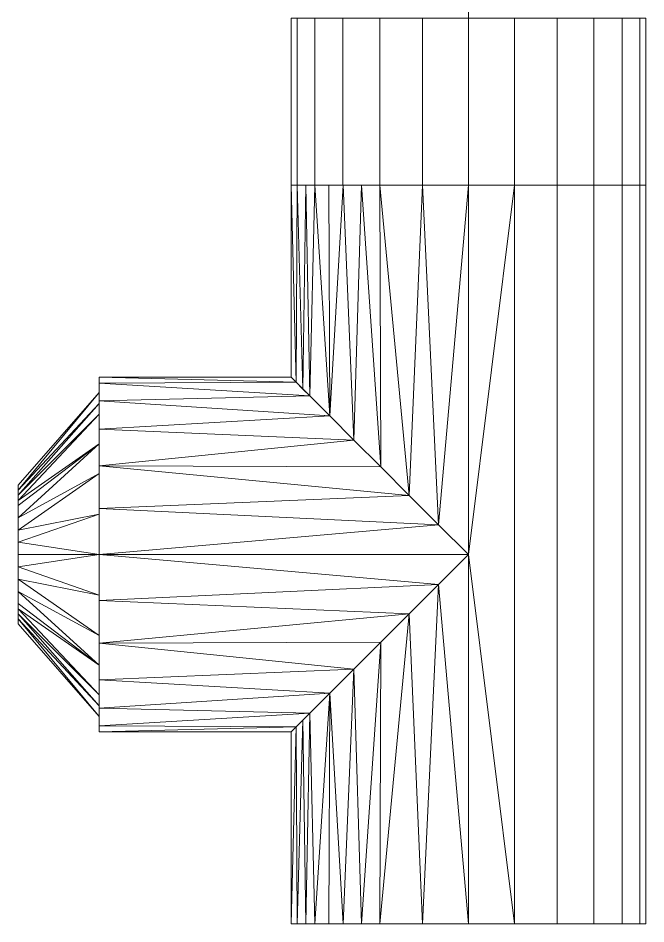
# Model space of a CAD drawing. Header units: inches. Extents: x -3325 to -59, y 5 to 733.
# Drawn here: x -282.65 to -277.56, y 588.67 to 596 of the extents above; entities that cross this region are included whole.
import ezdxf

# ---------------------------------------------------------------- set-up
doc = ezdxf.new("R2010")
doc.units = ezdxf.units.IN
doc.header["$MEASUREMENT"] = 0
doc.layers.add('P-PIPE', color=10, linetype='Continuous', lineweight=9)

# ---------------------------------------------------------------- blocks, each defined once
blk = doc.blocks.new('Tee - Welded - Generic - Standard-1126622-06 - Fifth Level')
at = {"layer": 'P-PIPE'}
mesh = blk.add_polyface(dxfattribs=at)
corners = [(-2.9921, -1.437), (-2.9921, -1.388, 0.3719), (-2.9921, -1.2445, 0.7185), (-2.9921, -1.0161, 1.0161), (-2.9921, -0.7185, 1.2445), (-2.9921, -0.3719, 1.388), (-2.9921, 0, 1.437), (-2.9921, 0.3719, 1.388), (-2.9921, 0.7185, 1.2445), (-2.9921, 1.0161, 1.0161), (-2.9921, 1.2445, 0.7185), (-2.9921, 1.388, 0.3719), (-2.9921, 1.437), (-2.9921, 1.388, -0.3719), (-2.9921, 1.2445, -0.7185), (-2.9921, 1.0161, -1.0161), (-2.9921, 0.7185, -1.2445), (-2.9921, 0.3719, -1.388), (-2.9921, 0, -1.437), (-2.9921, -0.3719, -1.388), (-2.9921, -0.7185, -1.2445), (-2.9921, -1.0161, -1.0161), (-2.9921, -1.2445, -0.7185), (-2.9921, -1.388, -0.3719)]
mesh.append_faces([[corners[k] for k in face] for face in [(10, 7, 8, 9)]], dxfattribs={"vtx0": -1})
mesh.append_faces([[corners[k] for k in face] for face in [(0, 3, 6)]], dxfattribs={"vtx0": -1, "vtx1": -1, "vtx2": -1})
mesh.append_faces([[corners[k] for k in face] for face in [(13, 18, 22, 23)]], dxfattribs={"vtx0": -1, "vtx1": -1, "vtx3": -1})
mesh.append_faces([[corners[k] for k in face] for face in [(18, 21, 22), (13, 23, 0, 12)]], dxfattribs={"vtx0": -1, "vtx2": -1})
mesh.append_faces([[corners[k] for k in face] for face in [(6, 7, 12, 0)]], dxfattribs={"vtx1": -1, "vtx2": -1, "vtx3": -1})
mesh.append_faces([[corners[k] for k in face] for face in [(16, 17, 18, 15), (19, 20, 21, 18)]], dxfattribs={"vtx2": -1})
mesh.append_faces([[corners[k] for k in face] for face in [(13, 14, 15, 18), (10, 11, 12, 7)]], dxfattribs={"vtx2": -1, "vtx3": -1})
mesh.append_faces([[corners[k] for k in face] for face in [(0, 1, 2, 3), (3, 4, 5, 6)]], dxfattribs={"vtx3": -1})
mesh = blk.add_polyface(dxfattribs=at)
corners = [(-2.9921, 1.437), (-2.9921, 1.388, 0.3719), (-2.9921, 1.2445, 0.7185), (-2.9921, 1.0161, 1.0161), (-2.9921, 0.7185, 1.2445), (-2.9921, 0.3719, 1.388), (-2.9921, 0, 1.437), (-2.9921, -0.3719, 1.388), (-2.9921, -0.7185, 1.2445), (-2.9921, -1.0161, 1.0161), (-2.9921, -1.2445, 0.7185), (-2.9921, -1.388, 0.3719), (-2.9921, -1.437), (-1.437, -1.437), (-1.3968, -1.3968, 0.3377), (-1.2856, -1.2856, 0.642), (-1.1233, -1.1233, 0.8962), (-0.9274, -0.9274, 1.0977), (-0.7102, -0.7102, 1.2492), (-0.4797, -0.4797, 1.3546), (-0.2416, -0.2416, 1.4166), (0, 0, 1.437), (0.2416, -0.2416, 1.4166), (0.4797, -0.4797, 1.3546), (0.7102, -0.7102, 1.2492), (0.9274, -0.9274, 1.0977), (1.1233, -1.1233, 0.8962), (1.2856, -1.2856, 0.642), (1.3968, -1.3968, 0.3377), (1.437, -1.437), (2.9921, -1.437), (2.9921, -1.388, 0.3719), (2.9921, -1.2445, 0.7185), (2.9921, -1.0161, 1.0161), (2.9921, -0.7185, 1.2445), (2.9921, -0.3719, 1.388), (2.9921, 0, 1.437), (2.9921, 0.3719, 1.388), (2.9921, 0.7185, 1.2445), (2.9921, 1.0161, 1.0161), (2.9921, 1.2445, 0.7185), (2.9921, 1.388, 0.3719), (2.9921, 1.437), (-2.9921, -0.8673, 1.1303), (-2.9921, -1.1303, 0.8673), (-2.9921, -1.3163, 0.5452), (2.9921, -1.3163, 0.5452), (2.9921, -1.1303, 0.8673), (2.9921, -0.8673, 1.1303), (1.3412, -1.3412, 0.4898), (-1.3412, -1.3412, 0.4898)]
mesh.append_faces([[corners[k] for k in face] for face in [(14, 12, 13)]], dxfattribs={"vtx0": -1})
mesh.append_faces([[corners[k] for k in face] for face in [(34, 24, 48), (33, 26, 47), (26, 33, 25), (11, 50, 45), (15, 45, 50), (12, 14, 11), (9, 17, 43), (16, 10, 15), (24, 34, 23), (22, 36, 21), (20, 7, 19), (7, 20, 6), (18, 43, 17)]], dxfattribs={"vtx0": -1, "vtx1": -1})
mesh.append_faces([[corners[k] for k in face] for face in [(32, 26, 27), (25, 33, 48), (11, 14, 50), (18, 8, 43), (16, 44, 10), (46, 27, 49), (48, 24, 25), (31, 49, 28), (16, 9, 44), (23, 34, 35), (15, 10, 45), (21, 5, 6), (26, 32, 47)]], dxfattribs={"vtx0": -1, "vtx2": -1})
mesh.append_faces([[corners[k] for k in face] for face in [(21, 36, 37, 5)]], dxfattribs={"vtx0": -1, "vtx2": -1, "vtx3": -1})
mesh.append_faces([[corners[k] for k in face] for face in [(30, 31, 28), (31, 46, 49), (46, 32, 27), (16, 17, 9), (18, 19, 8), (35, 36, 22), (22, 23, 35), (20, 21, 6), (7, 8, 19)]], dxfattribs={"vtx1": -1, "vtx2": -1})
mesh.append_faces([[corners[k] for k in face] for face in [(39, 40, 2, 3), (40, 41, 1, 2), (37, 38, 4, 5), (38, 39, 3, 4)]], dxfattribs={"vtx1": -1, "vtx3": -1})
mesh.append_faces([[corners[k] for k in face] for face in [(28, 29, 30)]], dxfattribs={"vtx2": -1})
mesh.append_faces([[corners[k] for k in face] for face in [(41, 42, 0, 1)]], dxfattribs={"vtx3": -1})
mesh = blk.add_polyface(dxfattribs=at)
corners = [(-2.9921, -1.437), (-2.9921, -1.388, -0.3719), (-2.9921, -1.2445, -0.7185), (-2.9921, -1.0161, -1.0161), (-2.9921, -0.7185, -1.2445), (-2.9921, -0.3719, -1.388), (-2.9921, 0, -1.437), (-2.9921, 0.3719, -1.388), (-2.9921, 0.7185, -1.2445), (-2.9921, 1.0161, -1.0161), (-2.9921, 1.2445, -0.7185), (-2.9921, 1.388, -0.3719), (-2.9921, 1.437), (2.9921, 1.437), (2.9921, 1.388, -0.3719), (2.9921, 1.2445, -0.7185), (2.9921, 1.0161, -1.0161), (2.9921, 0.7185, -1.2445), (2.9921, 0.3719, -1.388), (2.9921, 0, -1.437), (2.9921, -0.3719, -1.388), (2.9921, -0.7185, -1.2445), (2.9921, -1.0161, -1.0161), (2.9921, -1.2445, -0.7185), (2.9921, -1.388, -0.3719), (2.9921, -1.437), (1.437, -1.437), (1.3968, -1.3968, -0.3377), (1.2856, -1.2856, -0.642), (1.1233, -1.1233, -0.8962), (0.9274, -0.9274, -1.0977), (0.7102, -0.7102, -1.2492), (0.4797, -0.4797, -1.3546), (0.2416, -0.2416, -1.4166), (0, 0, -1.437), (-0.2416, -0.2416, -1.4166), (-0.4797, -0.4797, -1.3546), (-0.7102, -0.7102, -1.2492), (-0.9274, -0.9274, -1.0977), (-1.1233, -1.1233, -0.8962), (-1.2856, -1.2856, -0.642), (-1.3968, -1.3968, -0.3377), (-1.437, -1.437), (-2.9921, -1.3163, -0.5452), (-2.9921, -1.1303, -0.8673), (-2.9921, -0.8673, -1.1303), (2.9921, -0.8673, -1.1303), (2.9921, -1.1303, -0.8673), (2.9921, -1.3163, -0.5452), (-1.3412, -1.3412, -0.4898), (1.3412, -1.3412, -0.4898)]
mesh.append_faces([[corners[k] for k in face] for face in [(33, 20, 32), (6, 35, 5), (31, 46, 30), (28, 48, 50), (38, 45, 37), (24, 50, 48), (3, 39, 44), (37, 4, 36), (1, 41, 0), (40, 2, 39)]], dxfattribs={"vtx0": -1, "vtx1": -1})
mesh.append_faces([[corners[k] for k in face] for face in [(11, 14, 15, 10), (38, 3, 45), (19, 33, 34), (1, 49, 41), (39, 2, 44), (36, 4, 5), (43, 40, 49), (31, 21, 46), (21, 31, 32), (24, 27, 50), (27, 24, 25), (23, 28, 29), (3, 38, 39), (28, 23, 48), (40, 43, 2), (29, 22, 47)]], dxfattribs={"vtx0": -1, "vtx2": -1})
mesh.append_faces([[corners[k] for k in face] for face in [(34, 6, 7, 18)]], dxfattribs={"vtx0": -1, "vtx2": -1, "vtx3": -1})
mesh.append_faces([[corners[k] for k in face] for face in [(26, 27, 25)]], dxfattribs={"vtx1": -1})
mesh.append_faces([[corners[k] for k in face] for face in [(19, 20, 33), (18, 19, 34), (20, 21, 32), (35, 36, 5), (34, 35, 6), (46, 22, 30), (29, 30, 22), (47, 23, 29), (45, 4, 37), (1, 43, 49)]], dxfattribs={"vtx1": -1, "vtx2": -1})
mesh.append_faces([[corners[k] for k in face] for face in [(15, 16, 9, 10), (16, 17, 8, 9), (17, 18, 7, 8)]], dxfattribs={"vtx1": -1, "vtx3": -1})
mesh.append_faces([[corners[k] for k in face] for face in [(12, 13, 14, 11), (41, 42, 0)]], dxfattribs={"vtx2": -1})
mesh = blk.add_polyface(dxfattribs=at)
corners = [(2.9921, -1.437), (2.9921, -1.388, -0.3719), (2.9921, -1.2445, -0.7185), (2.9921, -1.0161, -1.0161), (2.9921, -0.7185, -1.2445), (2.9921, -0.3719, -1.388), (2.9921, 0, -1.437), (2.9921, 0.3719, -1.388), (2.9921, 0.7185, -1.2445), (2.9921, 1.0161, -1.0161), (2.9921, 1.2445, -0.7185), (2.9921, 1.388, -0.3719), (2.9921, 1.437), (2.9921, 1.388, 0.3719), (2.9921, 1.2445, 0.7185), (2.9921, 1.0161, 1.0161), (2.9921, 0.7185, 1.2445), (2.9921, 0.3719, 1.388), (2.9921, 0, 1.437), (2.9921, -0.3719, 1.388), (2.9921, -0.7185, 1.2445), (2.9921, -1.0161, 1.0161), (2.9921, -1.2445, 0.7185), (2.9921, -1.388, 0.3719)]
mesh.append_faces([[corners[k] for k in face] for face in [(16, 14, 15)]], dxfattribs={"vtx0": -1})
mesh.append_faces([[corners[k] for k in face] for face in [(3, 6, 2)]], dxfattribs={"vtx0": -1, "vtx1": -1})
mesh.append_faces([[corners[k] for k in face] for face in [(18, 21, 11)]], dxfattribs={"vtx0": -1, "vtx1": -1, "vtx2": -1})
mesh.append_faces([[corners[k] for k in face] for face in [(6, 9, 21, 2), (18, 11, 14, 16)]], dxfattribs={"vtx0": -1, "vtx1": -1, "vtx2": -1, "vtx3": -1})
mesh.append_faces([[corners[k] for k in face] for face in [(21, 0, 1, 2)]], dxfattribs={"vtx0": -1, "vtx3": -1})
mesh.append_faces([[corners[k] for k in face] for face in [(17, 18, 16)]], dxfattribs={"vtx1": -1})
mesh.append_faces([[corners[k] for k in face] for face in [(12, 13, 14, 11), (22, 23, 0, 21), (19, 20, 21, 18)]], dxfattribs={"vtx2": -1})
mesh.append_faces([[corners[k] for k in face] for face in [(9, 10, 11, 21)]], dxfattribs={"vtx2": -1, "vtx3": -1})
mesh.append_faces([[corners[k] for k in face] for face in [(6, 7, 8, 9), (3, 4, 5, 6)]], dxfattribs={"vtx3": -1})
mesh = blk.add_polyface(dxfattribs=at)
corners = [(-1.437, -2.9921), (-1.388, -2.9921, 0.3719), (-1.2445, -2.9921, 0.7185), (-1.0161, -2.9921, 1.0161), (-0.7185, -2.9921, 1.2445), (-0.3719, -2.9921, 1.388), (0, -2.9921, 1.437), (0.3719, -2.9921, 1.388), (0.7185, -2.9921, 1.2445), (1.0161, -2.9921, 1.0161), (1.2445, -2.9921, 0.7185), (1.388, -2.9921, 0.3719), (1.437, -2.9921), (1.437, -1.437), (1.3968, -1.3968, 0.3377), (1.2856, -1.2856, 0.642), (1.1233, -1.1233, 0.8962), (0.9274, -0.9274, 1.0977), (0.7102, -0.7102, 1.2492), (0.4797, -0.4797, 1.3546), (0.2416, -0.2416, 1.4166), (0, 0, 1.437), (-0.2416, -0.2416, 1.4166), (-0.4797, -0.4797, 1.3546), (-0.7102, -0.7102, 1.2492), (-0.9274, -0.9274, 1.0977), (-1.1233, -1.1233, 0.8962), (-1.2856, -1.2856, 0.642), (-1.3968, -1.3968, 0.3377), (-1.437, -1.437)]
mesh.append_faces([[corners[k] for k in face] for face in [(1, 28, 0), (27, 2, 26), (23, 5, 22), (25, 4, 24), (8, 19, 7), (17, 9, 16)]], dxfattribs={"vtx0": -1, "vtx1": -1})
mesh.append_faces([[corners[k] for k in face] for face in [(26, 2, 3), (27, 1, 2), (23, 4, 5), (6, 21, 22), (22, 5, 6), (20, 6, 7), (16, 9, 10), (17, 8, 9), (14, 11, 12), (6, 20, 21)]], dxfattribs={"vtx0": -1, "vtx2": -1})
mesh.append_faces([[corners[k] for k in face] for face in [(13, 14, 12)]], dxfattribs={"vtx1": -1})
mesh.append_faces([[corners[k] for k in face] for face in [(3, 4, 25), (27, 28, 1), (25, 26, 3), (23, 24, 4), (10, 11, 15), (17, 18, 8), (19, 20, 7), (18, 19, 8), (15, 16, 10), (14, 15, 11)]], dxfattribs={"vtx1": -1, "vtx2": -1})
mesh.append_faces([[corners[k] for k in face] for face in [(28, 29, 0)]], dxfattribs={"vtx2": -1})
mesh = blk.add_polyface(dxfattribs=at)
corners = [(1.437, -2.9921), (1.388, -2.9921, -0.3719), (1.2445, -2.9921, -0.7185), (1.0161, -2.9921, -1.0161), (0.7185, -2.9921, -1.2445), (0.3719, -2.9921, -1.388), (0, -2.9921, -1.437), (-0.3719, -2.9921, -1.388), (-0.7185, -2.9921, -1.2445), (-1.0161, -2.9921, -1.0161), (-1.2445, -2.9921, -0.7185), (-1.388, -2.9921, -0.3719), (-1.437, -2.9921), (-1.437, -1.437), (-1.3968, -1.3968, -0.3377), (-1.2856, -1.2856, -0.642), (-1.1233, -1.1233, -0.8962), (-0.9274, -0.9274, -1.0977), (-0.7102, -0.7102, -1.2492), (-0.4797, -0.4797, -1.3546), (-0.2416, -0.2416, -1.4166), (0, 0, -1.437), (0.2416, -0.2416, -1.4166), (0.4797, -0.4797, -1.3546), (0.7102, -0.7102, -1.2492), (0.9274, -0.9274, -1.0977), (1.1233, -1.1233, -0.8962), (1.2856, -1.2856, -0.642), (1.3968, -1.3968, -0.3377), (1.437, -1.437)]
mesh.append_faces([[corners[k] for k in face] for face in [(1, 28, 0), (3, 26, 2), (27, 2, 26), (23, 5, 22), (25, 4, 24), (8, 19, 7), (17, 9, 16)]], dxfattribs={"vtx0": -1, "vtx1": -1})
mesh.append_faces([[corners[k] for k in face] for face in [(27, 1, 2), (23, 4, 5), (6, 21, 22), (22, 5, 6), (20, 6, 7), (16, 9, 10), (17, 8, 9), (14, 11, 12), (6, 20, 21)]], dxfattribs={"vtx0": -1, "vtx2": -1})
mesh.append_faces([[corners[k] for k in face] for face in [(29, 0, 28), (13, 14, 12)]], dxfattribs={"vtx1": -1})
mesh.append_faces([[corners[k] for k in face] for face in [(3, 4, 25), (27, 28, 1), (25, 26, 3), (23, 24, 4), (10, 11, 15), (17, 18, 8), (19, 20, 7), (18, 19, 8), (15, 16, 10), (14, 15, 11)]], dxfattribs={"vtx1": -1, "vtx2": -1})
mesh = blk.add_polyface(dxfattribs=at)
corners = [(-1.437, -2.9921), (-1.388, -2.9921, -0.3719), (-1.2445, -2.9921, -0.7185), (-1.0161, -2.9921, -1.0161), (-0.7185, -2.9921, -1.2445), (-0.3719, -2.9921, -1.388), (0, -2.9921, -1.437), (0.3719, -2.9921, -1.388), (0.7185, -2.9921, -1.2445), (1.0161, -2.9921, -1.0161), (1.2445, -2.9921, -0.7185), (1.388, -2.9921, -0.3719), (1.437, -2.9921), (1.388, -2.9921, 0.3719), (1.2445, -2.9921, 0.7185), (1.0161, -2.9921, 1.0161), (0.7185, -2.9921, 1.2445), (0.3719, -2.9921, 1.388), (0, -2.9921, 1.437), (-0.3719, -2.9921, 1.388), (-0.7185, -2.9921, 1.2445), (-1.0161, -2.9921, 1.0161), (-1.2445, -2.9921, 0.7185), (-1.388, -2.9921, 0.3719)]
mesh.append_faces([[corners[k] for k in face] for face in [(0, 22, 23)]], dxfattribs={"vtx0": -1})
mesh.append_faces([[corners[k] for k in face] for face in [(3, 6, 2), (16, 18, 14, 15)]], dxfattribs={"vtx0": -1, "vtx1": -1})
mesh.append_faces([[corners[k] for k in face] for face in [(2, 6, 9, 11)]], dxfattribs={"vtx0": -1, "vtx1": -1, "vtx2": -1, "vtx3": -1})
mesh.append_faces([[corners[k] for k in face] for face in [(0, 14, 21, 22)]], dxfattribs={"vtx0": -1, "vtx1": -1, "vtx3": -1})
mesh.append_faces([[corners[k] for k in face] for face in [(2, 11, 12)]], dxfattribs={"vtx0": -1, "vtx2": -1})
mesh.append_faces([[corners[k] for k in face] for face in [(17, 18, 16)]], dxfattribs={"vtx1": -1})
mesh.append_faces([[corners[k] for k in face] for face in [(18, 19, 14)]], dxfattribs={"vtx1": -1, "vtx2": -1})
mesh.append_faces([[corners[k] for k in face] for face in [(9, 10, 11)]], dxfattribs={"vtx2": -1})
mesh.append_faces([[corners[k] for k in face] for face in [(0, 1, 2, 14), (12, 13, 14, 2), (19, 20, 21, 14)]], dxfattribs={"vtx2": -1, "vtx3": -1})
mesh.append_faces([[corners[k] for k in face] for face in [(6, 7, 8, 9), (3, 4, 5, 6)]], dxfattribs={"vtx3": -1})
blk = doc.blocks.new('Transition - Generic - Plumbing-CW-1127470-06 - Fifth Level')
at = {"layer": 'P-PIPE'}
mesh = blk.add_polyface(dxfattribs=at)
corners = [(0, -1.3125), (0, -1.1367, 0.6562), (0, -0.6562, 1.1367), (0, 0, 1.3125), (0, 0.6562, 1.1367), (0, 1.1367, 0.6562), (0, 1.3125), (0, 1.1367, -0.6562), (0, 0.6562, -1.1367), (0, 0, -1.3125), (0, -0.6562, -1.1367), (0, -1.1367, -0.6562)]
mesh.append_faces([[corners[k] for k in face] for face in [(0, 10, 11)]], dxfattribs={"vtx0": -1})
mesh.append_faces([[corners[k] for k in face] for face in [(0, 5, 9, 10)]], dxfattribs={"vtx0": -1, "vtx1": -1, "vtx3": -1})
mesh.append_faces([[corners[k] for k in face] for face in [(5, 7, 8, 9)]], dxfattribs={"vtx0": -1, "vtx3": -1})
mesh.append_faces([[corners[k] for k in face] for face in [(5, 6, 7)]], dxfattribs={"vtx2": -1})
mesh.append_faces([[corners[k] for k in face] for face in [(3, 4, 5, 0)]], dxfattribs={"vtx2": -1, "vtx3": -1})
mesh.append_faces([[corners[k] for k in face] for face in [(0, 1, 2, 3)]], dxfattribs={"vtx3": -1})
mesh = blk.add_polyface(dxfattribs=at)
corners = [(0, -1.3125), (0, -1.1367, -0.6562), (0, -0.6562, -1.1367), (0, 0, -1.3125), (0, 0.6562, -1.1367), (0, 1.1367, -0.6562), (0, 1.3125), (0.6562, 0.5625), (0.6562, 0.3977, -0.3977), (0.6562, 0, -0.5625), (0.6562, -0.3977, -0.3977), (0.6562, -0.5625), (0.6562, 0.4801, -0.1989), (0.6562, 0.1989, -0.4801), (0.6562, -0.1989, -0.4801), (0.6562, -0.4801, -0.1989), (0, 0.3281, -1.2246), (0.6562, 0.0994, -0.5213), (0.6562, 0.4389, -0.2983), (0, 1.2246, -0.3281), (0.6562, 0.5213, -0.0994), (0, -0.3281, -1.2246), (0.6562, -0.2983, -0.4389), (0, -1.2246, -0.3281), (0.6562, -0.5213, -0.0994), (0.6562, -0.4389, -0.2983), (0.6562, 0.2983, -0.4389), (0.6562, -0.0994, -0.5213), (0, -0.8965, -0.8965), (0, 0.8965, -0.8965)]
mesh.append_faces([[corners[k] for k in face] for face in [(0, 24, 11)]], dxfattribs={"vtx0": -1})
mesh.append_faces([[corners[k] for k in face] for face in [(27, 3, 9), (28, 25, 1), (3, 27, 21), (25, 28, 10), (4, 13, 16), (29, 26, 4), (26, 29, 8), (5, 18, 29), (6, 20, 19), (1, 15, 23), (2, 22, 28)]], dxfattribs={"vtx0": -1, "vtx1": -1})
mesh.append_faces([[corners[k] for k in face] for face in [(5, 12, 18), (2, 14, 22), (3, 17, 9), (12, 5, 19), (19, 20, 12), (23, 15, 24), (24, 0, 23), (16, 13, 17), (14, 2, 21)]], dxfattribs={"vtx0": -1, "vtx2": -1})
mesh.append_faces([[corners[k] for k in face] for face in [(7, 20, 6)]], dxfattribs={"vtx1": -1})
mesh.append_faces([[corners[k] for k in face] for face in [(18, 8, 29), (3, 16, 17), (22, 10, 28), (25, 15, 1), (26, 13, 4), (27, 14, 21)]], dxfattribs={"vtx1": -1, "vtx2": -1})
mesh = blk.add_polyface(dxfattribs=at)
corners = [(0, 1.3125), (0, 1.1367, 0.6562), (0, 0.6562, 1.1367), (0, 0, 1.3125), (0, -0.6562, 1.1367), (0, -1.1367, 0.6562), (0, -1.3125), (0.6562, -0.5625), (0.6562, -0.3977, 0.3977), (0.6562, 0, 0.5625), (0.6562, 0.3977, 0.3977), (0.6562, 0.5625), (0.6562, -0.4801, 0.1989), (0.6562, -0.1989, 0.4801), (0.6562, 0.1989, 0.4801), (0.6562, 0.4801, 0.1989), (0, -0.3281, 1.2246), (0.6562, -0.0994, 0.5213), (0.6562, -0.4389, 0.2983), (0, -1.2246, 0.3281), (0.6562, -0.5213, 0.0994), (0, 0.3281, 1.2246), (0.6562, 0.2983, 0.4389), (0, 1.2246, 0.3281), (0.6562, 0.5213, 0.0994), (0.6562, 0.4389, 0.2983), (0.6562, -0.2983, 0.4389), (0.6562, 0.0994, 0.5213), (0, 0.8965, 0.8965), (0, -0.8965, 0.8965)]
mesh.append_faces([[corners[k] for k in face] for face in [(0, 24, 11)]], dxfattribs={"vtx0": -1})
mesh.append_faces([[corners[k] for k in face] for face in [(27, 3, 9), (28, 25, 1), (3, 27, 21), (25, 28, 10), (4, 13, 16), (29, 26, 4), (26, 29, 8), (5, 18, 29), (6, 20, 19), (1, 15, 23), (2, 22, 28)]], dxfattribs={"vtx0": -1, "vtx1": -1})
mesh.append_faces([[corners[k] for k in face] for face in [(5, 12, 18), (2, 14, 22), (3, 17, 9), (12, 5, 19), (19, 20, 12), (23, 15, 24), (24, 0, 23), (16, 13, 17), (14, 2, 21)]], dxfattribs={"vtx0": -1, "vtx2": -1})
mesh.append_faces([[corners[k] for k in face] for face in [(7, 20, 6)]], dxfattribs={"vtx1": -1})
mesh.append_faces([[corners[k] for k in face] for face in [(18, 8, 29), (3, 16, 17), (22, 10, 28), (25, 15, 1), (26, 13, 4), (27, 14, 21)]], dxfattribs={"vtx1": -1, "vtx2": -1})
mesh = blk.add_polyface(dxfattribs=at)
corners = [(0.6562, -0.5625), (0.6562, -0.3977, -0.3977), (0.6562, 0, -0.5625), (0.6562, 0.3977, -0.3977), (0.6562, 0.5625), (0.6562, 0.3977, 0.3977), (0.6562, 0, 0.5625), (0.6562, -0.3977, 0.3977)]
mesh.append_faces([[corners[k] for k in face] for face in [(2, 4, 7, 1)]], dxfattribs={"vtx0": -1, "vtx1": -1, "vtx2": -1})
mesh.append_faces([[corners[k] for k in face] for face in [(3, 4, 2)]], dxfattribs={"vtx1": -1})
mesh.append_faces([[corners[k] for k in face] for face in [(5, 6, 7, 4), (7, 0, 1)]], dxfattribs={"vtx2": -1})

msp = doc.modelspace()

# ---------------------------------------------------------------- linework, layer by layer
at = {"layer": 'P-PIPE', "color": 1}
for p, q in [((-279, 596.0041, 1076), (-279, 594.6502, 1076)), ((-279, 596.0041, 1076), (-279, 594.6502, 1076)), ((-279, 588.6659, 1076), (-279, 594.6502, 1076)), ((-281.9921, 591.658, 1076), (-282.6484, 591.658, 1076)), ((-281.9921, 591.658, 1076), (-279, 591.658, 1076))]:
    msp.add_line(p, q, dxfattribs=at)
msp.add_arc((-281.5197, 596.0041, 1076), 2.5197, 0, 90, dxfattribs=at)

# ---------------------------------------------------------------- block references
at = {"layer": 'P-PIPE', "color": 1, "extrusion": (0, 0, -1), "rotation": 90}
msp.add_blockref('Tee - Welded - Generic - Standard-1126622-06 - Fifth Level', (279, 591.658, -1076), dxfattribs=at)
at = {"layer": 'P-PIPE', "color": 1, "rotation": 180}
msp.add_blockref('Transition - Generic - Plumbing-CW-1127470-06 - Fifth Level', (-281.9921, 591.658, 1076), dxfattribs=at)

# ---------------------------------------------------------------- meshes
at = {"layer": 'P-PIPE', "color": 1}
mesh = msp.add_polyface(dxfattribs=at)
corners = [(-280.4375, 596.0041, 1076), (-280.3885, 596.0041, 1076.372), (-280.2449, 596.0041, 1076.7188), (-280.0165, 596.0041, 1077.0165), (-279.7188, 596.0041, 1077.2449), (-279.372, 596.0041, 1077.3885), (-279, 596.0041, 1077.4375), (-278.628, 596.0041, 1077.3885), (-278.2812, 596.0041, 1077.2449), (-277.9835, 596.0041, 1077.0165), (-277.7551, 596.0041, 1076.7188), (-277.6115, 596.0041, 1076.372), (-277.5625, 596.0041, 1076), (-277.6115, 596.0041, 1075.628), (-277.7551, 596.0041, 1075.2813), (-277.9835, 596.0041, 1074.9836), (-278.2812, 596.0041, 1074.7551), (-278.628, 596.0041, 1074.6115), (-279, 596.0041, 1074.5625), (-279.372, 596.0041, 1074.6115), (-279.7188, 596.0041, 1074.7551), (-280.0165, 596.0041, 1074.9836), (-280.2449, 596.0041, 1075.2813), (-280.3885, 596.0041, 1075.628)]
mesh.append_faces([[corners[k] for k in face] for face in [(13, 10, 11, 12), (16, 13, 14, 15)]], dxfattribs={"vtx0": -1, "color": 1})
mesh.append_faces([[corners[k] for k in face] for face in [(7, 19, 5, 6), (10, 16, 8, 9), (17, 8, 16), (23, 2, 22)]], dxfattribs={"vtx0": -1, "vtx1": -1, "color": 1})
mesh.append_faces([[corners[k] for k in face] for face in [(16, 10, 13)]], dxfattribs={"vtx0": -1, "vtx1": -1, "vtx2": -1, "color": 1})
mesh.append_faces([[corners[k] for k in face] for face in [(1, 2, 23, 0), (21, 22, 20), (18, 19, 17)]], dxfattribs={"vtx1": -1, "color": 1})
mesh.append_faces([[corners[k] for k in face] for face in [(19, 20, 5)]], dxfattribs={"vtx1": -1, "vtx2": -1, "color": 1})
mesh.append_faces([[corners[k] for k in face] for face in [(4, 5, 20, 22), (7, 8, 17, 19)]], dxfattribs={"vtx1": -1, "vtx2": -1, "vtx3": -1, "color": 1})
mesh.append_faces([[corners[k] for k in face] for face in [(2, 3, 4, 22)]], dxfattribs={"vtx2": -1, "vtx3": -1, "color": 1})
mesh = msp.add_polyface(dxfattribs=at)
corners = [(-279, 596.0041, 1077.4375), (-279.372, 596.0041, 1077.3885), (-279.7188, 596.0041, 1077.2449), (-280.0165, 596.0041, 1077.0165), (-280.2449, 596.0041, 1076.7188), (-280.3885, 596.0041, 1076.372), (-280.4375, 596.0041, 1076), (-280.4375, 594.6502, 1076), (-280.3885, 594.6502, 1076.372), (-280.2449, 594.6502, 1076.7188), (-280.0165, 594.6502, 1077.0165), (-279.7188, 594.6502, 1077.2449), (-279.372, 594.6502, 1077.3885), (-279, 594.6502, 1077.4375)]
mesh.append_faces([[corners[k] for k in face] for face in [(5, 8, 9, 4), (10, 3, 4, 9), (11, 2, 3, 10)]], dxfattribs={"vtx0": -1, "vtx2": -1, "color": 1})
mesh.append_faces([[corners[k] for k in face] for face in [(11, 12, 1, 2)]], dxfattribs={"vtx1": -1, "vtx3": -1, "color": 1})
mesh.append_faces([[corners[k] for k in face] for face in [(6, 7, 8, 5)]], dxfattribs={"vtx2": -1, "color": 1})
mesh.append_faces([[corners[k] for k in face] for face in [(12, 13, 0, 1)]], dxfattribs={"vtx3": -1, "color": 1})
mesh = msp.add_polyface(dxfattribs=at)
corners = [(-280.4375, 596.0041, 1076), (-280.3885, 596.0041, 1075.628), (-280.2449, 596.0041, 1075.2813), (-280.0165, 596.0041, 1074.9836), (-279.7188, 596.0041, 1074.7551), (-279.372, 596.0041, 1074.6115), (-279, 596.0041, 1074.5625), (-279, 594.6502, 1074.5625), (-279.372, 594.6502, 1074.6115), (-279.7188, 594.6502, 1074.7551), (-280.0165, 594.6502, 1074.9836), (-280.2449, 594.6502, 1075.2813), (-280.3885, 594.6502, 1075.628), (-280.4375, 594.6502, 1076)]
mesh.append_faces([[corners[k] for k in face] for face in [(5, 8, 9, 4), (10, 3, 4, 9), (2, 11, 12, 1), (11, 2, 3, 10)]], dxfattribs={"vtx0": -1, "vtx2": -1, "color": 1})
mesh.append_faces([[corners[k] for k in face] for face in [(6, 7, 8, 5)]], dxfattribs={"vtx2": -1, "color": 1})
mesh.append_faces([[corners[k] for k in face] for face in [(12, 13, 0, 1)]], dxfattribs={"vtx3": -1, "color": 1})
mesh = msp.add_polyface(dxfattribs=at)
corners = [(-277.5625, 596.0041, 1076), (-277.6115, 596.0041, 1076.372), (-277.7551, 596.0041, 1076.7188), (-277.9835, 596.0041, 1077.0165), (-278.2812, 596.0041, 1077.2449), (-278.628, 596.0041, 1077.3885), (-279, 596.0041, 1077.4375), (-279, 594.6502, 1077.4375), (-278.628, 594.6502, 1077.3885), (-278.2812, 594.6502, 1077.2449), (-277.9835, 594.6502, 1077.0165), (-277.7551, 594.6502, 1076.7188), (-277.6115, 594.6502, 1076.372), (-277.5625, 594.6502, 1076)]
mesh.append_faces([[corners[k] for k in face] for face in [(5, 8, 9, 4), (10, 3, 4, 9)]], dxfattribs={"vtx0": -1, "vtx2": -1, "color": 1})
mesh.append_faces([[corners[k] for k in face] for face in [(11, 12, 1, 2), (2, 3, 10, 11)]], dxfattribs={"vtx1": -1, "vtx3": -1, "color": 1})
mesh.append_faces([[corners[k] for k in face] for face in [(6, 7, 8, 5)]], dxfattribs={"vtx2": -1, "color": 1})
mesh.append_faces([[corners[k] for k in face] for face in [(12, 13, 0, 1)]], dxfattribs={"vtx3": -1, "color": 1})
mesh = msp.add_polyface(dxfattribs=at)
corners = [(-279, 596.0041, 1074.5625), (-278.628, 596.0041, 1074.6115), (-278.2812, 596.0041, 1074.7551), (-277.9835, 596.0041, 1074.9836), (-277.7551, 596.0041, 1075.2813), (-277.6115, 596.0041, 1075.628), (-277.5625, 596.0041, 1076), (-277.5625, 594.6502, 1076), (-277.6115, 594.6502, 1075.628), (-277.7551, 594.6502, 1075.2813), (-277.9835, 594.6502, 1074.9836), (-278.2812, 594.6502, 1074.7551), (-278.628, 594.6502, 1074.6115), (-279, 594.6502, 1074.5625)]
mesh.append_faces([[corners[k] for k in face] for face in [(5, 8, 9, 4), (10, 3, 4, 9), (2, 11, 12, 1)]], dxfattribs={"vtx0": -1, "vtx2": -1, "color": 1})
mesh.append_faces([[corners[k] for k in face] for face in [(2, 3, 10, 11)]], dxfattribs={"vtx1": -1, "vtx3": -1, "color": 1})
mesh.append_faces([[corners[k] for k in face] for face in [(6, 7, 8, 5)]], dxfattribs={"vtx2": -1, "color": 1})
mesh.append_faces([[corners[k] for k in face] for face in [(12, 13, 0, 1)]], dxfattribs={"vtx3": -1, "color": 1})
mesh = msp.add_polyface(dxfattribs=at)
corners = [(-280.4375, 594.6502, 1076), (-280.3885, 594.6502, 1075.628), (-280.2449, 594.6502, 1075.2813), (-280.0165, 594.6502, 1074.9836), (-279.7188, 594.6502, 1074.7551), (-279.372, 594.6502, 1074.6115), (-279, 594.6502, 1074.5625), (-278.628, 594.6502, 1074.6115), (-278.2812, 594.6502, 1074.7551), (-277.9835, 594.6502, 1074.9836), (-277.7551, 594.6502, 1075.2813), (-277.6115, 594.6502, 1075.628), (-277.5625, 594.6502, 1076), (-277.6115, 594.6502, 1076.372), (-277.7551, 594.6502, 1076.7188), (-277.9835, 594.6502, 1077.0165), (-278.2812, 594.6502, 1077.2449), (-278.628, 594.6502, 1077.3885), (-279, 594.6502, 1077.4375), (-279.372, 594.6502, 1077.3885), (-279.7188, 594.6502, 1077.2449), (-280.0165, 594.6502, 1077.0165), (-280.2449, 594.6502, 1076.7188), (-280.3885, 594.6502, 1076.372)]
mesh.append_faces([[corners[k] for k in face] for face in [(1, 22, 23, 0), (4, 2, 3), (7, 5, 6)]], dxfattribs={"vtx0": -1, "color": 1})
mesh.append_faces([[corners[k] for k in face] for face in [(19, 5, 17, 18), (16, 8, 14, 15), (8, 16, 7), (2, 22, 1)]], dxfattribs={"vtx0": -1, "vtx1": -1, "color": 1})
mesh.append_faces([[corners[k] for k in face] for face in [(11, 14, 8)]], dxfattribs={"vtx0": -1, "vtx1": -1, "vtx2": -1, "color": 1})
mesh.append_faces([[corners[k] for k in face] for face in [(19, 4, 5)]], dxfattribs={"vtx0": -1, "vtx2": -1, "color": 1})
mesh.append_faces([[corners[k] for k in face] for face in [(4, 19, 20, 2), (7, 16, 17, 5)]], dxfattribs={"vtx0": -1, "vtx2": -1, "vtx3": -1, "color": 1})
mesh.append_faces([[corners[k] for k in face] for face in [(13, 14, 11, 12), (10, 11, 8, 9)]], dxfattribs={"vtx1": -1, "color": 1})
mesh.append_faces([[corners[k] for k in face] for face in [(20, 21, 22, 2)]], dxfattribs={"vtx2": -1, "vtx3": -1, "color": 1})

doc.saveas('drawing.dxf')
